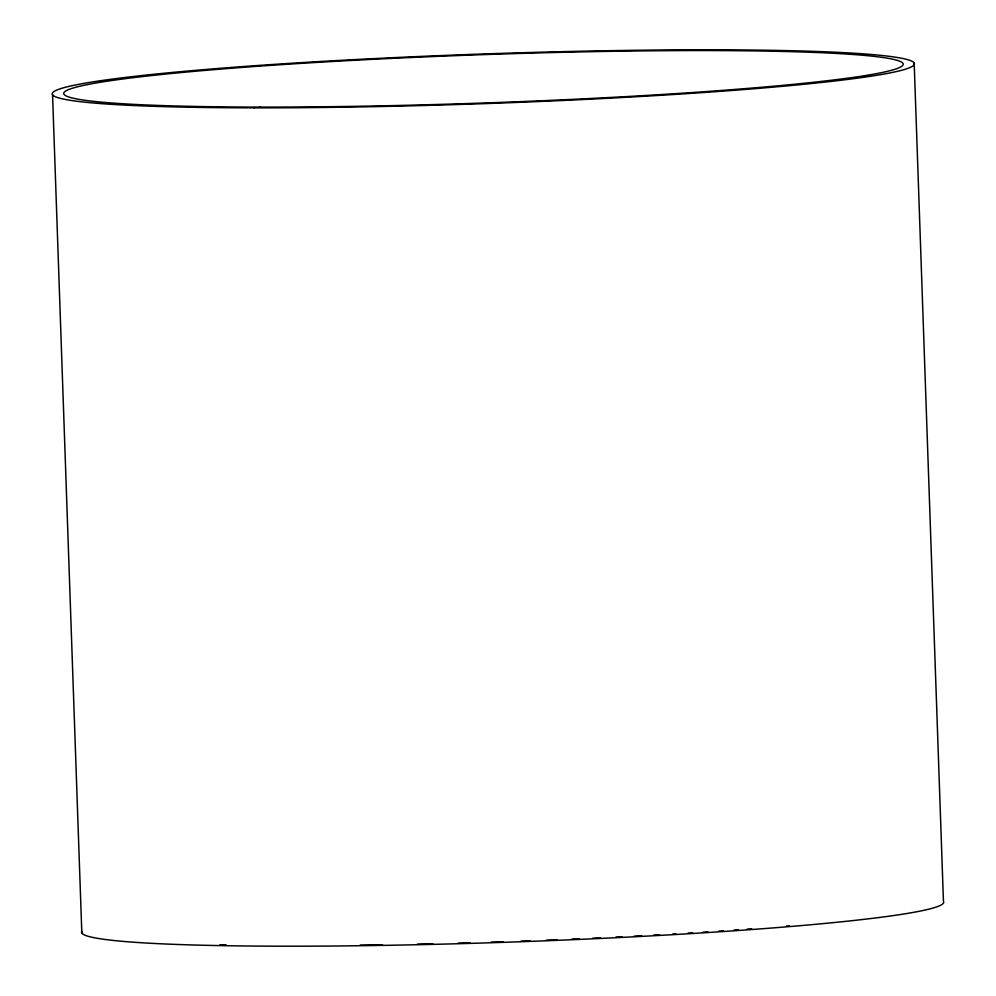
<?xml version="1.0" encoding="UTF-8"?>
<svg xmlns="http://www.w3.org/2000/svg" width="996" height="996" viewBox="0 0 996 996"><rect width="100%" height="100%" fill="white"/><g stroke="black" fill="none" stroke-linecap="round" stroke-linejoin="round"><path stroke-width="1.49" d="M914.179 62.972L943.449 901.33A431.33 24.825 -2 0 1 512.069 942.042A431.33 24.825 -2 0 1 81.859 931.248M52.551 94.67L81.821 933.028M789.442 925.745A420.125 24.19 -2 0 1 786.417 925.994M751.644 928.758A420.125 24.19 -2 0 1 747.274 929.081M738.434 929.716A420.125 24.19 -2 0 1 733.952 930.04M723.37 930.774A420.125 24.19 -2 0 1 718.776 931.086M707.932 931.808A420.125 24.19 -2 0 1 703.238 932.107M692.593 932.779A420.125 24.19 -2 0 1 688.074 933.053M675.873 933.787A420.125 24.19 -2 0 1 672.798 933.974M659.589 934.734A420.125 24.19 -2 0 1 653.662 935.057M641.71 935.717A420.125 24.19 -2 0 1 634.178 936.115M622.039 936.738A420.125 24.19 -2 0 1 615.939 937.037M600.576 937.784A420.125 24.19 -2 0 1 592.844 938.145M579.261 938.755A420.125 24.19 -2 0 1 571.841 939.079M556.963 939.701A420.125 24.19 -2 0 1 546.518 940.112M530.059 940.747A420.125 24.19 -2 0 1 521.082 941.083M503.092 941.706A420.125 24.19 -2 0 1 491.115 942.092M470.187 942.726A420.125 24.19 -2 0 1 458.272 943.063M432.887 943.71A420.125 24.19 -2 0 1 417.461 944.059M382.514 944.718A420.125 24.19 -2 0 1 360.228 945.03M226.117 944.843A420.125 24.19 -2 0 1 219.917 944.718M254.154 107.842A431.33 24.825 -2 0 0 914.141 64.752A431.33 24.825 -2 0 0 281.793 63.881A431.33 24.825 -2 0 0 254.154 107.842M260.105 107.082A420.125 24.19 -2 0 0 902.949 65.114A420.125 24.19 -2 0 0 287.022 64.267A420.125 24.19 -2 0 0 260.105 107.082"/></g></svg>
